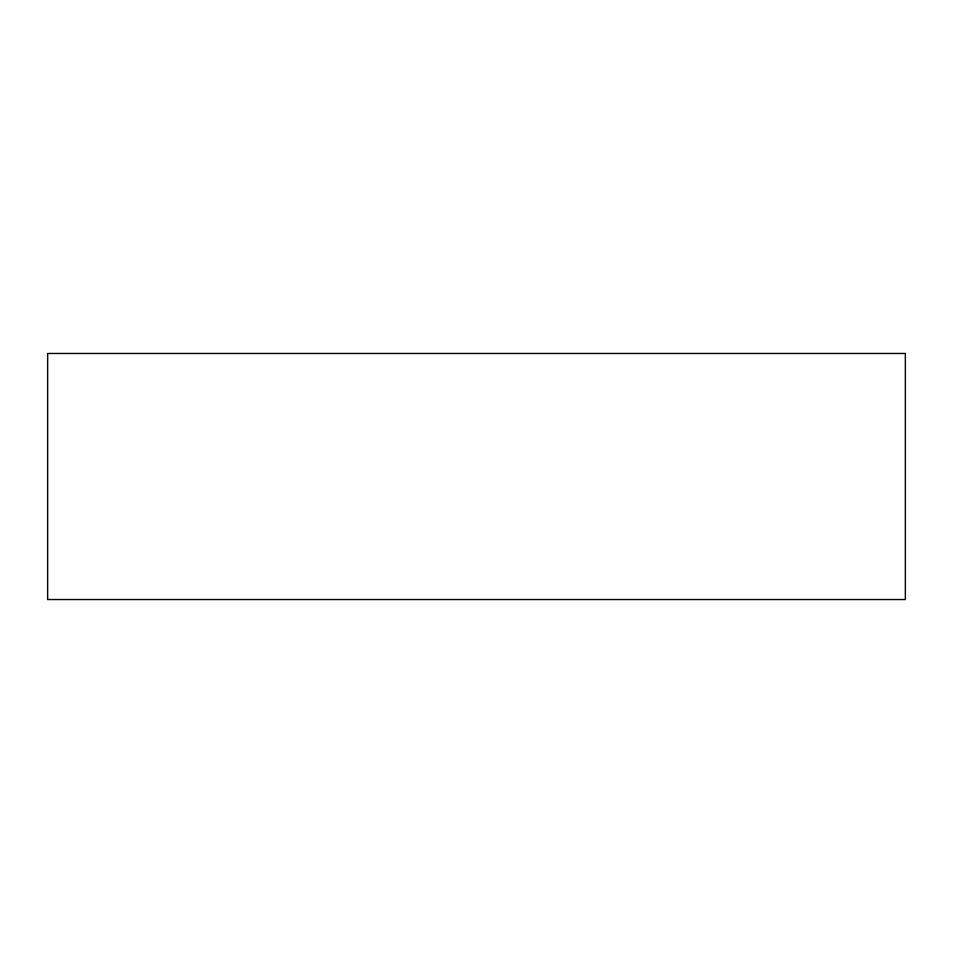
<?xml version="1.0" encoding="UTF-8"?>
<svg xmlns="http://www.w3.org/2000/svg" width="953" height="953" viewBox="0 0 953 953"><rect width="100%" height="100%" fill="white"/><g stroke="black" fill="none" stroke-linecap="round" stroke-linejoin="round"><path stroke-width="1.43" d="M905.35 353.468L47.65 353.468L47.65 599.532L905.35 599.532L905.35 353.468"/></g></svg>
